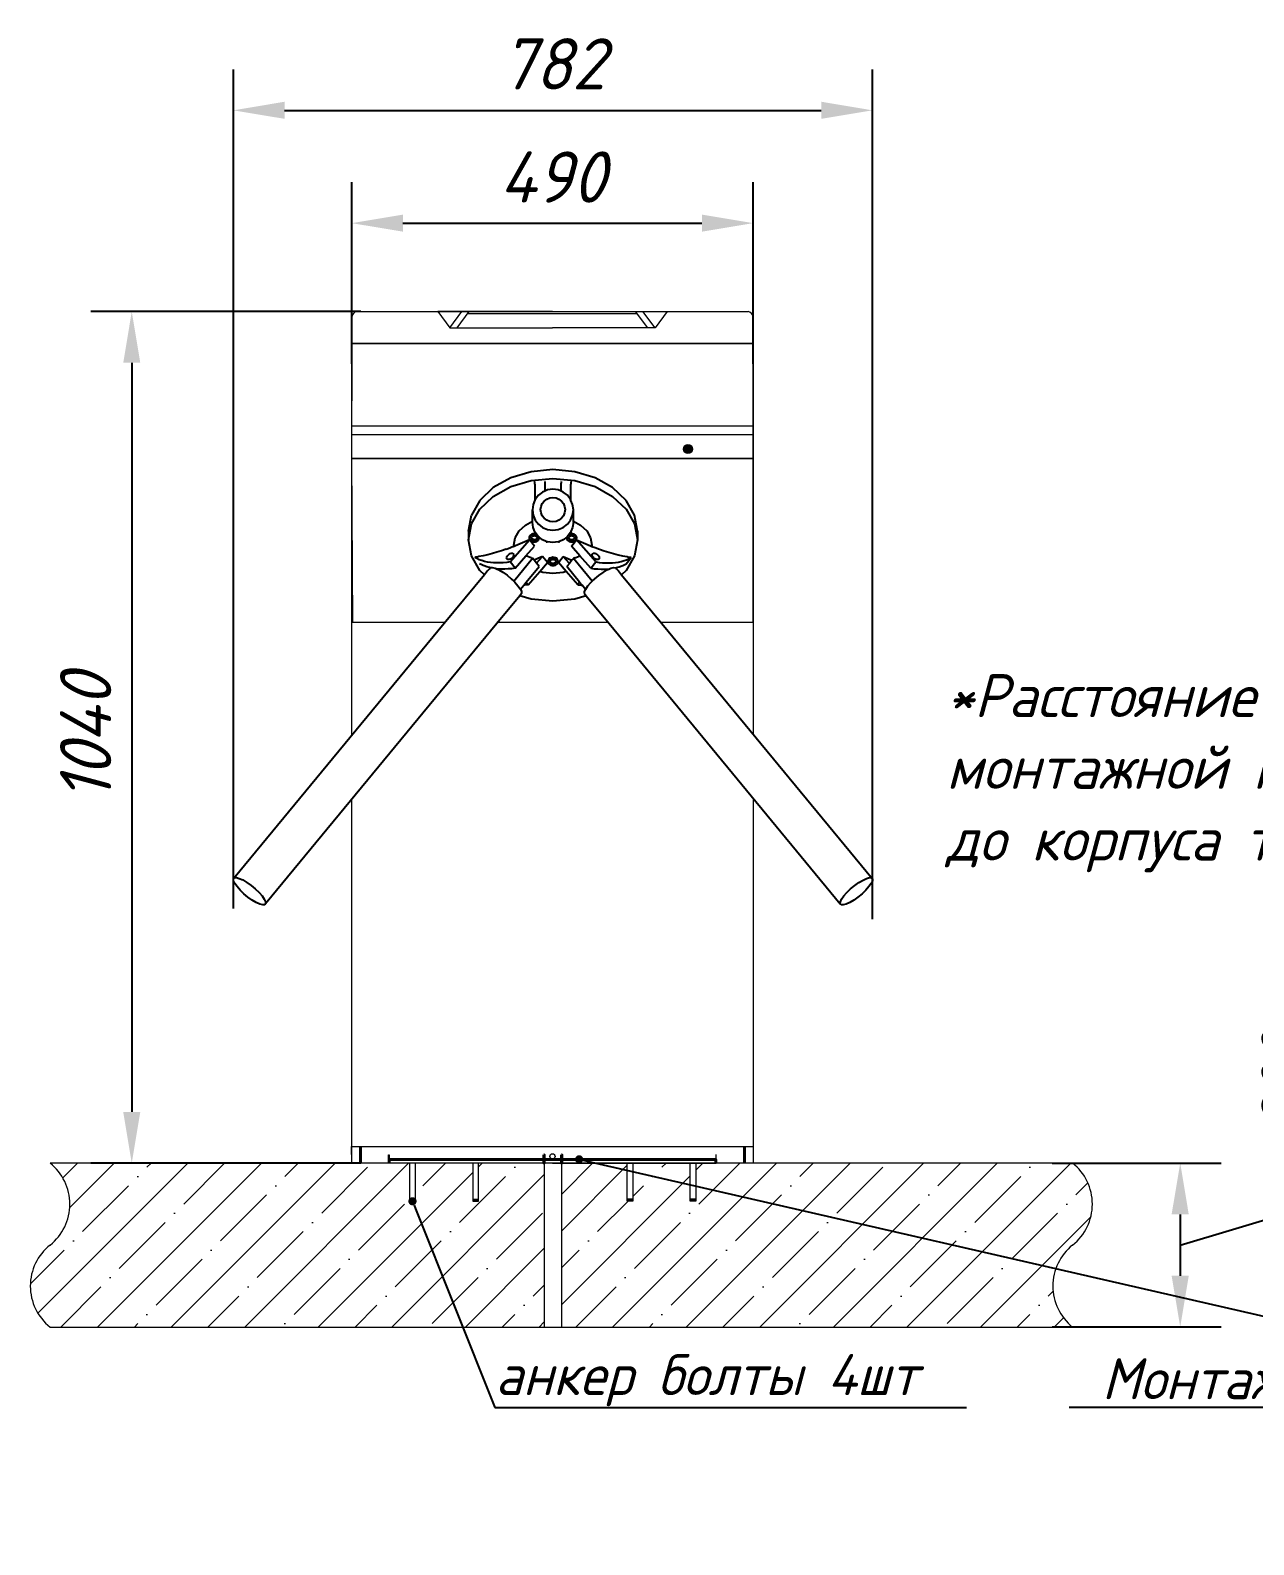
# Model space of a CAD drawing. Header units: millimetres. Extents: x 4247 to 622543, y -201358 to 142419.
# Drawn here: x 293612 to 295105, y -142139 to -140290 of the extents above; entities that cross this region are included whole.
import ezdxf
from ezdxf import colors
from ezdxf.entities.mleader import LeaderData, LeaderLine
from ezdxf.math import Vec2, Vec3

# ---------------------------------------------------------------- set-up
doc = ezdxf.new("R2010")
doc.units = ezdxf.units.MM
doc.layers.get('DEFPOINTS').update_dxf_attribs({"color": 252, "lineweight": 9})
doc.styles.add('GOST-2.304_Type-B_italic', font='GOST_Common Italic.ttf')
doc.styles.add('ICOCPEUR', font='isocpeur.ttf')
doc.dimstyles.new('СПДС', dxfattribs={"dimscale": 100, "dimtxt": 2.5, "dimasz": 2.5, "dimexe": 2, "dimexo": 0.625, "dimgap": 1, "dimtad": 1, "dimdec": 0, "dimrnd": 5, "dimtxsty": 'ICOCPEUR', "dimblk": 'OBLIQUE', "dimcen": 2.5, "dimdle": 2, "dimadec": 0, "dimazin": 2, "dimtfac": 0.75, "dimtdec": 0, "dimtmove": 1, "dimatfit": 3, "dimfxl": 1, "dimtfill": 1, "dimtolj": 1, "dimarcsym": 1})

# ---------------------------------------------------------------- blocks, each defined once
blk = doc.blocks.new('план Новый корпус (не печатать) 2$0$_Dot')
at = {"color": 251, "linetype": 'ByBlock', "lineweight": -2}
blk.add_line((-0.5, 0), (-1, 0), dxfattribs=at)
at = {"color": 251, "linetype": 'ByBlock', "const_width": 0.5}
blk.add_lwpolyline([(-0.25, 0, 1), (0.25, 0, 1)], format="xyb", close=True, dxfattribs=at)
blk = doc.blocks.new('*D529')
at = {"color": 0, "lineweight": -2, "transparency": 16777216}
for p, q in [((294004.3, -140697.5), (294004.3, -140475.8)), ((294494.3, -140697.5), (294494.3, -140475.8)), ((294066.8, -140525.8), (294431.8, -140525.8))]:
    blk.add_line(p, q, dxfattribs=at)
at = {"color": 0, "transparency": 16777216}
for points in [[(294066.8, -140515.4), (294066.8, -140536.2), (294004.3, -140525.8)], [(294431.8, -140515.4), (294431.8, -140536.2), (294494.3, -140525.8)]]:
    blk.add_solid(points, dxfattribs=at)
at = {"layer": 'DEFPOINTS', "color": 0, "transparency": 16777216}
for p in [(294494.3, -140525.8), (294004.3, -140713.1), (294494.3, -140713.1)]:
    blk.add_point(p, dxfattribs=at)
at = {"color": 0, "lineweight": 20, "transparency": 16777216, "insert": (294249.3, -140469.5), "char_height": 62.5, "attachment_point": 5, "style": 'GOST-2.304_Type-B_italic', "bg_fill": 3, "box_fill_scale": 1.1, "bg_fill_color": 256, "bg_fill_true_color": 13158600, "bg_fill_transparency": 0}
blk.add_mtext('\\A1;490', dxfattribs=at)
blk = doc.blocks.new('*D523')
at = {"color": 0, "lineweight": -2, "transparency": 16777216}
for p, q in [((293860, -141362.3), (293860, -140338.1)), ((294639.9, -141375.4), (294639.9, -140338.1)), ((293922.5, -140388.1), (294577.4, -140388.1))]:
    blk.add_line(p, q, dxfattribs=at)
at = {"color": 0, "transparency": 16777216}
for points in [[(293922.5, -140377.6), (293922.5, -140398.5), (293860, -140388.1)], [(294577.4, -140377.6), (294577.4, -140398.5), (294639.9, -140388.1)]]:
    blk.add_solid(points, dxfattribs=at)
at = {"layer": 'DEFPOINTS', "color": 0, "transparency": 16777216}
for p in [(294639.9, -140388.1), (293860, -141378), (294639.9, -141391)]:
    blk.add_point(p, dxfattribs=at)
at = {"color": 0, "lineweight": 20, "transparency": 16777216, "insert": (294250, -140331.4), "char_height": 62.5, "attachment_point": 5, "style": 'GOST-2.304_Type-B_italic', "bg_fill": 3, "box_fill_scale": 1.1, "bg_fill_color": 256, "bg_fill_true_color": 13158600, "bg_fill_transparency": 0}
blk.add_mtext('\\A1;782', dxfattribs=at)
blk = doc.blocks.new('*D530')
at = {"color": 0, "lineweight": -2, "transparency": 16777216}
for p, q in [((294015.3, -140633.8), (293685.9, -140633.8)), ((293735.9, -140696.3), (293735.9, -141610.7)), ((294015.3, -141673.2), (293685.9, -141673.2))]:
    blk.add_line(p, q, dxfattribs=at)
at = {"color": 0, "transparency": 16777216}
for points in [[(293725.5, -140696.3), (293746.3, -140696.3), (293735.9, -140633.8)], [(293725.5, -141610.7), (293746.3, -141610.7), (293735.9, -141673.2)]]:
    blk.add_solid(points, dxfattribs=at)
at = {"layer": 'DEFPOINTS', "color": 0, "transparency": 16777216}
for p in [(294030.9, -140633.8), (293735.9, -141673.2), (294030.9, -141673.2)]:
    blk.add_point(p, dxfattribs=at)
at = {"color": 0, "lineweight": 20, "transparency": 16777216, "insert": (293679.6, -141153.5), "char_height": 62.5, "attachment_point": 5, "rotation": 90, "style": 'GOST-2.304_Type-B_italic', "bg_fill": 3, "box_fill_scale": 1.1, "bg_fill_color": 256, "bg_fill_true_color": 13158600, "bg_fill_transparency": 0}
blk.add_mtext('\\A1;1040', dxfattribs=at)
blk = doc.blocks.new('*D526')
at = {"color": 0, "lineweight": -2, "transparency": 16777216}
for p, q in [((295204.5, -141716.5), (295204.5, -141484.3)), ((294859.3, -141673.2), (295065.5, -141673.2)), ((295015.5, -141773.2), (295204.5, -141716.5)), ((295015.5, -141735.7), (295015.5, -141810.7)), ((294859.3, -141873.2), (295065.5, -141873.2))]:
    blk.add_line(p, q, dxfattribs=at)
at = {"color": 0, "transparency": 16777216}
for points in [[(295005, -141735.7), (295025.9, -141735.7), (295015.5, -141673.2)], [(295005, -141810.7), (295025.9, -141810.7), (295015.5, -141873.2)]]:
    blk.add_solid(points, dxfattribs=at)
at = {"layer": 'DEFPOINTS', "color": 0, "transparency": 16777216}
for p in [(294843.7, -141673.2), (294843.7, -141873.2), (295015.5, -141873.2)]:
    blk.add_point(p, dxfattribs=at)
at = {"color": 0, "lineweight": 20, "transparency": 16777216, "insert": (295145.7, -141600.4), "char_height": 62.5, "attachment_point": 5, "rotation": 90, "style": 'GOST-2.304_Type-B_italic', "bg_fill": 3, "box_fill_scale": 1.1, "bg_fill_color": 256, "bg_fill_true_color": 13158600, "bg_fill_transparency": 0}
blk.add_mtext('\\A1;{\\H1.08333x;≥}200', dxfattribs=at)

msp = doc.modelspace()

# ---------------------------------------------------------------- hatches: boundary and pattern name
at = {"lineweight": 15, "true_color": 0x000000}
h = msp.add_hatch(color=18, dxfattribs=at)
h.dxf.hatch_style = 1
h.paths.add_polyline_path([(294420.211, -140801.588, 1), (294409.279, -140801.588, 1)])
at = {"lineweight": 20}
h = msp.add_hatch(dxfattribs=at)
h.set_pattern_fill('ANSI35', color=8, scale=10)
h.set_pattern_definition([(45, (-131415.86, -396088.97), (-44.901281, 44.901281), []), (45, (-131370.96, -396088.97), (-44.901281, 44.901281), [79.375, -15.875, 0, -15.875])])
h.paths.add_polyline_path([(294239.339, -141673.227), (294158.977, -141673.227), (294158.977, -141719.747), (294151.977, -141719.747), (294151.977, -141717.069), (294151.977, -141673.227), (294082.011, -141673.227), (294082.011, -141719.747), (294075.011, -141719.747), (294075.011, -141717.069), (294075.011, -141673.227), (294004.338, -141673.227), (293636.231, -141673.227, -0.48315795), (293636.231, -141773.227, 0.48315795), (293636.231, -141873.227), (294239.339, -141873.227)])
h.paths.add_polyline_path([(294884.148, -141773.227, 0.48315795), (294884.148, -141673.227), (294424.518, -141673.227), (294424.518, -141719.747), (294417.518, -141719.747), (294417.518, -141673.227), (294347.551, -141673.227), (294347.551, -141719.747), (294340.551, -141719.747), (294340.551, -141673.227), (294260.19, -141673.227), (294260.19, -141873.227), (294884.148, -141873.227, -0.48315795)])
at = {"lineweight": 20, "true_color": 0x000000}
h = msp.add_hatch(color=18, dxfattribs=at)
h.dxf.hatch_style = 1
h.paths.add_polyline_path([(294082.011, -141717.069), (294075.011, -141717.069), (294075.011, -141719.747), (294082.011, -141719.747)])
h = msp.add_hatch(color=18, dxfattribs=at)
h.dxf.hatch_style = 1
h.paths.add_polyline_path([(294158.977, -141717.069), (294151.977, -141717.069), (294151.977, -141719.747), (294158.977, -141719.747)])
h = msp.add_hatch(color=18, dxfattribs=at)
h.dxf.hatch_style = 1
h.paths.add_polyline_path([(294340.551, -141717.069), (294340.551, -141719.747), (294347.551, -141719.747), (294347.551, -141717.069)])
h = msp.add_hatch(color=18, dxfattribs=at)
h.dxf.hatch_style = 1
h.paths.add_polyline_path([(294417.518, -141717.069), (294417.518, -141719.747), (294424.518, -141719.747), (294424.518, -141717.069)])

# ---------------------------------------------------------------- linework, layer by layer
for p, q in [((294198.444, -140836.753), (294177.112, -140848.665)), ((294223.286, -140829.264), (294198.444, -140836.753)), ((294198.444, -140847.383), (294223.286, -140839.894)), ((294249.944, -140826.71), (294223.286, -140829.264)), ((294223.286, -140839.894), (294249.944, -140837.34)), ((294227.944, -140844.538), (294227.944, -140841.284)), ((294239.944, -140841.284), (294239.944, -140843.388)), ((294276.603, -140829.264), (294249.944, -140826.71)), ((294249.944, -140837.34), (294276.603, -140839.894)), ((294259.944, -140841.284), (294259.944, -140843.388)), ((294271.944, -140841.284), (294271.944, -140844.538)), ((294301.444, -140836.753), (294276.603, -140829.264)), ((294276.603, -140839.894), (294301.444, -140847.383)), ((294322.776, -140848.665), (294301.444, -140836.753)), ((294177.112, -140848.665), (294160.744, -140864.19)), ((294160.744, -140874.821), (294177.112, -140859.296)), ((294177.112, -140859.296), (294198.444, -140847.383)), ((294227.944, -140844.538), (294227.944, -140863.75)), ((294232.158, -140857.992), (294228.185, -140863.168)), ((294237.336, -140854.021), (294232.158, -140857.992)), ((294239.944, -140852.941), (294237.336, -140854.021)), ((294239.944, -140843.388), (294239.944, -140852.941)), ((294243.366, -140851.525), (294239.944, -140852.941)), ((294242.379, -140862.604), (294245.976, -140861.115)), ((294249.836, -140850.673), (294243.366, -140851.525)), ((294245.976, -140861.115), (294249.836, -140860.607)), ((294256.307, -140851.525), (294249.836, -140850.673)), ((294249.836, -140860.607), (294253.696, -140861.115)), ((294253.696, -140861.115), (294257.293, -140862.604)), ((294259.944, -140853.031), (294256.307, -140851.525)), ((294259.944, -140853.031), (294259.944, -140843.388)), ((294262.336, -140854.021), (294259.944, -140853.031)), ((294267.514, -140857.992), (294262.336, -140854.021)), ((294271.487, -140863.168), (294267.514, -140857.992)), ((294271.944, -140864.272), (294271.944, -140844.538)), ((294301.444, -140847.383), (294322.776, -140859.296)), ((294339.145, -140864.19), (294322.776, -140848.665)), ((294322.776, -140859.296), (294339.145, -140874.821)), ((294160.744, -140864.19), (294150.454, -140882.269)), ((294150.454, -140892.9), (294160.744, -140874.821)), ((294225.688, -140869.195), (294224.836, -140875.662)), ((294224.836, -140875.662), (294225.688, -140882.13)), ((294224.836, -140889.574), (294224.836, -140875.662)), ((294227.944, -140863.75), (294225.688, -140869.195)), ((294228.185, -140863.168), (294227.944, -140863.75)), ((294234.922, -140875.514), (294235.431, -140871.656)), ((294235.431, -140879.372), (294234.922, -140875.514)), ((294235.431, -140871.656), (294236.92, -140868.06)), ((294236.92, -140882.968), (294235.431, -140879.372)), ((294236.92, -140868.06), (294239.291, -140864.973)), ((294239.291, -140864.973), (294242.379, -140862.604)), ((294257.293, -140862.604), (294260.382, -140864.973)), ((294260.382, -140864.973), (294262.752, -140868.06)), ((294262.752, -140868.06), (294264.242, -140871.656)), ((294264.242, -140879.372), (294262.752, -140882.968)), ((294264.242, -140871.656), (294264.75, -140875.514)), ((294264.75, -140875.514), (294264.242, -140879.372)), ((294271.944, -140864.272), (294271.487, -140863.168)), ((294273.984, -140869.195), (294271.944, -140864.272)), ((294274.836, -140875.662), (294273.984, -140869.195)), ((294273.984, -140882.13), (294274.836, -140875.662)), ((294274.836, -140889.454), (294274.836, -140875.662)), ((294349.435, -140882.269), (294339.145, -140864.19)), ((294339.145, -140874.821), (294349.435, -140892.9)), ((294146.944, -140901.687), (294150.454, -140882.269)), ((294146.944, -140912.301), (294150.454, -140892.9)), ((294208.749, -140901.507), (294216.308, -140894.337)), ((294216.308, -140894.337), (294224.836, -140889.574)), ((294224.836, -140890.792), (294224.836, -140889.574)), ((294225.688, -140897.26), (294224.836, -140890.792)), ((294225.688, -140882.13), (294228.185, -140888.157)), ((294227.944, -140902.705), (294225.688, -140897.26)), ((294228.185, -140888.157), (294232.158, -140893.332)), ((294232.158, -140893.332), (294237.336, -140897.303)), ((294239.291, -140886.055), (294236.92, -140882.968)), ((294237.336, -140897.303), (294243.366, -140899.8)), ((294242.379, -140888.424), (294239.291, -140886.055)), ((294245.976, -140889.913), (294242.379, -140888.424)), ((294249.836, -140890.421), (294245.976, -140889.913)), ((294253.696, -140889.913), (294249.836, -140890.421)), ((294257.293, -140888.424), (294253.696, -140889.913)), ((294256.307, -140899.8), (294262.336, -140897.303)), ((294260.382, -140886.055), (294257.293, -140888.424)), ((294262.752, -140882.968), (294260.382, -140886.055)), ((294262.336, -140897.303), (294267.514, -140893.332)), ((294267.514, -140893.332), (294271.487, -140888.157)), ((294271.487, -140888.157), (294273.984, -140882.13)), ((294273.984, -140897.26), (294271.944, -140902.183)), ((294274.836, -140890.792), (294273.984, -140897.26)), ((294274.836, -140889.454), (294283.58, -140894.337)), ((294274.836, -140890.792), (294274.836, -140889.454)), ((294283.58, -140894.337), (294291.14, -140901.507)), ((294352.944, -140901.687), (294349.435, -140882.269)), ((294349.435, -140892.9), (294352.944, -140912.301)), ((294146.944, -140901.687), (294146.944, -140912.301)), ((294150.454, -140931.702), (294146.944, -140912.301)), ((294197.749, -140939.405), (294221.333, -140912.35)), ((294202.376, -140918.816), (294203.997, -140909.856)), ((294203.997, -140909.856), (294208.749, -140901.507)), ((294215.654, -140914.957), (294209.968, -140917.421)), ((294221.333, -140912.35), (294215.654, -140914.957)), ((294221.297, -140908.084), (294221.092, -140909.214)), ((294221.092, -140909.214), (294221.092, -140910.586)), ((294221.297, -140909.456), (294221.092, -140910.586)), ((294221.092, -140910.586), (294221.297, -140911.716)), ((294221.896, -140907.031), (294221.297, -140908.084)), ((294221.896, -140908.402), (294221.297, -140909.456)), ((294221.297, -140911.716), (294221.896, -140912.769)), ((294227.333, -140919.913), (294221.333, -140912.35)), ((294222.85, -140906.126), (294221.896, -140907.031)), ((294222.85, -140907.498), (294221.896, -140908.402)), ((294221.896, -140912.769), (294222.85, -140913.673)), ((294224.092, -140905.432), (294222.85, -140906.126)), ((294224.092, -140906.804), (294222.85, -140907.498)), ((294222.85, -140913.673), (294224.092, -140914.367)), ((294223.245, -140909.964), (294223.109, -140910.586)), ((294223.109, -140910.586), (294223.245, -140911.336)), ((294223.245, -140909.836), (294223.233, -140909.9)), ((294223.233, -140909.9), (294223.245, -140909.964)), ((294223.643, -140909.136), (294223.245, -140909.836)), ((294223.245, -140909.964), (294223.643, -140910.663)), ((294223.245, -140911.336), (294223.643, -140912.035)), ((294224.276, -140908.536), (294223.643, -140909.136)), ((294223.643, -140910.663), (294224.276, -140911.264)), ((294223.643, -140912.035), (294224.276, -140912.635)), ((294225.539, -140904.996), (294224.092, -140905.432)), ((294225.539, -140906.368), (294224.092, -140906.804)), ((294224.092, -140914.367), (294225.539, -140914.804)), ((294225.101, -140908.076), (294224.276, -140908.536)), ((294224.276, -140911.264), (294225.101, -140911.724)), ((294224.276, -140912.635), (294225.101, -140913.096)), ((294226.061, -140907.786), (294225.101, -140908.076)), ((294226.061, -140912.014), (294225.101, -140911.724)), ((294226.061, -140913.385), (294225.101, -140913.096)), ((294227.092, -140904.847), (294225.539, -140904.996)), ((294227.092, -140906.219), (294225.539, -140906.368)), ((294225.539, -140914.804), (294227.092, -140914.952)), ((294227.092, -140907.687), (294226.061, -140907.786)), ((294226.061, -140912.014), (294227.092, -140912.113)), ((294226.061, -140913.385), (294227.092, -140913.484)), ((294228.645, -140904.996), (294227.092, -140904.847)), ((294228.645, -140906.368), (294227.092, -140906.219)), ((294228.123, -140907.786), (294227.092, -140907.687)), ((294227.092, -140912.113), (294228.123, -140912.014)), ((294227.092, -140913.484), (294228.123, -140913.385)), ((294227.092, -140914.952), (294228.645, -140914.804)), ((294227.944, -140902.705), (294227.944, -140904.016)), ((294228.185, -140903.287), (294227.944, -140902.705)), ((294228.746, -140904.016), (294227.944, -140904.016)), ((294229.084, -140908.076), (294228.123, -140907.786)), ((294228.123, -140912.014), (294229.084, -140911.724)), ((294228.123, -140913.385), (294229.084, -140913.096)), ((294228.746, -140904.016), (294228.185, -140903.287)), ((294229.755, -140905.331), (294228.645, -140904.996)), ((294230.092, -140906.804), (294228.645, -140906.368)), ((294228.645, -140914.804), (294230.092, -140914.367)), ((294229.755, -140905.331), (294228.746, -140904.016)), ((294229.908, -140908.536), (294229.084, -140908.076)), ((294229.084, -140911.724), (294229.908, -140911.264)), ((294229.084, -140913.096), (294229.908, -140912.635)), ((294231.642, -140907.79), (294229.755, -140905.331)), ((294230.541, -140909.136), (294229.908, -140908.536)), ((294229.908, -140911.264), (294230.541, -140910.663)), ((294229.908, -140912.635), (294230.541, -140912.035)), ((294231.335, -140907.498), (294230.092, -140906.804)), ((294230.092, -140914.367), (294231.335, -140913.673)), ((294230.939, -140909.836), (294230.541, -140909.136)), ((294230.541, -140910.663), (294230.939, -140909.964)), ((294230.541, -140912.035), (294230.939, -140911.336)), ((294230.951, -140909.9), (294230.939, -140909.836)), ((294230.939, -140909.964), (294230.951, -140909.9)), ((294231.075, -140910.586), (294230.939, -140909.964)), ((294230.939, -140911.336), (294231.075, -140910.586)), ((294231.642, -140907.79), (294231.335, -140907.498)), ((294231.335, -140913.673), (294232.288, -140912.769)), ((294232.158, -140908.462), (294231.642, -140907.79)), ((294232.449, -140908.685), (294232.158, -140908.462)), ((294232.288, -140912.769), (294232.888, -140911.716)), ((294232.888, -140909.456), (294232.449, -140908.685)), ((294233.085, -140909.172), (294232.449, -140908.685)), ((294233.092, -140910.586), (294232.888, -140909.456)), ((294232.888, -140911.716), (294233.092, -140910.586)), ((294233.092, -140909.214), (294233.085, -140909.172)), ((294233.092, -140909.214), (294233.092, -140910.586)), ((294237.336, -140912.433), (294233.092, -140909.214)), ((294241.836, -140914.296), (294237.336, -140912.433)), ((294241.836, -140914.296), (294241.836, -140914.734)), ((294242.892, -140914.734), (294241.836, -140914.296)), ((294241.836, -140914.734), (294242.892, -140914.734)), ((294243.366, -140914.93), (294242.892, -140914.734)), ((294243.366, -140899.8), (294249.836, -140900.651)), ((294249.836, -140915.781), (294243.366, -140914.93)), ((294249.836, -140900.651), (294256.307, -140899.8)), ((294256.307, -140914.93), (294249.836, -140915.781)), ((294256.78, -140914.734), (294256.307, -140914.93)), ((294257.836, -140914.296), (294256.78, -140914.734)), ((294256.78, -140914.734), (294257.836, -140914.734)), ((294262.336, -140912.433), (294257.836, -140914.296)), ((294257.836, -140914.296), (294257.836, -140914.734)), ((294266.839, -140908.98), (294262.336, -140912.433)), ((294266.839, -140908.98), (294266.796, -140909.214)), ((294266.796, -140909.214), (294266.796, -140910.586)), ((294267.001, -140909.456), (294266.796, -140910.586)), ((294266.796, -140910.586), (294267.001, -140911.716)), ((294267.514, -140908.462), (294266.839, -140908.98)), ((294267.6, -140908.402), (294267.001, -140909.456)), ((294267.001, -140911.716), (294267.6, -140912.769)), ((294267.6, -140908.402), (294267.514, -140908.462)), ((294269.852, -140905.416), (294267.6, -140908.402)), ((294268.554, -140907.498), (294267.6, -140908.402)), ((294267.6, -140912.769), (294268.554, -140913.673)), ((294269.796, -140906.804), (294268.554, -140907.498)), ((294268.554, -140913.673), (294269.796, -140914.367)), ((294268.949, -140909.964), (294268.814, -140910.586)), ((294268.814, -140910.586), (294268.949, -140911.336)), ((294268.949, -140909.836), (294268.938, -140909.9)), ((294268.938, -140909.9), (294268.949, -140909.964)), ((294269.347, -140909.136), (294268.949, -140909.836)), ((294268.949, -140909.964), (294269.347, -140910.663)), ((294268.949, -140911.336), (294269.347, -140912.035)), ((294269.98, -140908.536), (294269.347, -140909.136)), ((294269.347, -140910.663), (294269.98, -140911.264)), ((294269.347, -140912.035), (294269.98, -140912.635)), ((294271.243, -140906.368), (294269.796, -140906.804)), ((294269.796, -140914.367), (294271.243, -140914.804)), ((294270.927, -140904.016), (294269.852, -140905.416)), ((294271.243, -140904.996), (294269.852, -140905.416)), ((294270.805, -140908.076), (294269.98, -140908.536)), ((294269.98, -140911.264), (294270.805, -140911.724)), ((294269.98, -140912.635), (294270.805, -140913.096)), ((294271.766, -140907.786), (294270.805, -140908.076)), ((294270.805, -140911.724), (294271.766, -140912.014)), ((294270.805, -140913.096), (294271.766, -140913.385)), ((294271.487, -140903.287), (294270.927, -140904.016)), ((294271.944, -140904.016), (294270.927, -140904.016)), ((294272.796, -140904.847), (294271.243, -140904.996)), ((294272.796, -140906.219), (294271.243, -140906.368)), ((294271.243, -140914.804), (294272.796, -140914.952)), ((294271.944, -140902.183), (294271.487, -140903.287)), ((294272.796, -140907.687), (294271.766, -140907.786)), ((294271.766, -140912.014), (294272.796, -140912.113)), ((294271.766, -140913.385), (294272.796, -140913.484)), ((294271.944, -140902.183), (294271.944, -140904.016)), ((294272.555, -140919.913), (294278.555, -140912.35)), ((294274.349, -140904.996), (294272.796, -140904.847)), ((294274.349, -140906.368), (294272.796, -140906.219)), ((294273.827, -140907.786), (294272.796, -140907.687)), ((294272.796, -140912.113), (294273.827, -140912.014)), ((294272.796, -140913.484), (294273.827, -140913.385)), ((294272.796, -140914.952), (294274.349, -140914.804)), ((294274.788, -140908.076), (294273.827, -140907.786)), ((294273.827, -140912.014), (294274.788, -140911.724)), ((294273.827, -140913.385), (294274.788, -140913.096)), ((294275.796, -140905.432), (294274.349, -140904.996)), ((294275.796, -140906.804), (294274.349, -140906.368)), ((294274.349, -140914.804), (294275.796, -140914.367)), ((294275.613, -140908.536), (294274.788, -140908.076)), ((294274.788, -140911.724), (294275.613, -140911.264)), ((294274.788, -140913.096), (294275.613, -140912.635)), ((294276.246, -140909.136), (294275.613, -140908.536)), ((294275.613, -140911.264), (294276.246, -140910.663)), ((294275.613, -140912.635), (294276.246, -140912.035)), ((294277.039, -140906.126), (294275.796, -140905.432)), ((294277.039, -140907.498), (294275.796, -140906.804)), ((294275.796, -140914.367), (294277.039, -140913.673)), ((294276.643, -140909.836), (294276.246, -140909.136)), ((294276.246, -140910.663), (294276.643, -140909.964)), ((294276.246, -140912.035), (294276.643, -140911.336)), ((294276.655, -140909.9), (294276.643, -140909.836)), ((294276.643, -140909.964), (294276.655, -140909.9)), ((294276.779, -140910.586), (294276.643, -140909.964)), ((294276.643, -140911.336), (294276.779, -140910.586)), ((294277.993, -140907.031), (294277.039, -140906.126)), ((294277.993, -140908.402), (294277.039, -140907.498)), ((294277.039, -140913.673), (294277.993, -140912.769)), ((294278.592, -140908.084), (294277.993, -140907.031)), ((294278.592, -140909.456), (294277.993, -140908.402)), ((294277.993, -140912.769), (294278.592, -140911.716)), ((294278.555, -140912.35), (294284.235, -140914.958)), ((294302.14, -140939.405), (294278.555, -140912.35)), ((294278.796, -140909.214), (294278.592, -140908.084)), ((294278.796, -140910.586), (294278.592, -140909.456)), ((294278.592, -140911.716), (294278.796, -140910.586)), ((294278.796, -140909.214), (294278.796, -140910.586)), ((294284.235, -140914.958), (294289.92, -140917.424)), ((294291.14, -140901.507), (294295.892, -140909.856)), ((294295.892, -140909.856), (294297.513, -140918.816)), ((294352.944, -140912.301), (294349.435, -140931.702)), ((294352.944, -140901.687), (294352.944, -140912.301)), ((294160.744, -140949.781), (294150.454, -140931.702)), ((294154.436, -140933.943), (294155.449, -140933.518)), ((294156.959, -140935.268), (294154.436, -140933.943)), ((294158.679, -140932.966), (294155.449, -140933.518)), ((294160.007, -140936.601), (294156.959, -140935.268)), ((294159.498, -140932.826), (294158.679, -140932.966)), ((294164.973, -140931.739), (294159.498, -140932.826)), ((294170.496, -140930.492), (294164.973, -140931.739)), ((294176.059, -140929.086), (294170.496, -140930.492)), ((294181.657, -140927.524), (294176.059, -140929.086)), ((294187.284, -140925.806), (294181.657, -140927.524)), ((294192.935, -140923.935), (294187.284, -140925.806)), ((294192.935, -140923.935), (294198.603, -140921.912)), ((294193.419, -140934.366), (294193.566, -140933.417)), ((294193.566, -140935.192), (294193.419, -140934.366)), ((294193.566, -140933.417), (294193.999, -140932.408)), ((294193.999, -140935.837), (294193.566, -140935.192)), ((294193.999, -140932.408), (294194.687, -140931.409)), ((294194.687, -140931.409), (294195.584, -140930.487)), ((294195.584, -140930.487), (294196.628, -140929.706)), ((294196.628, -140929.706), (294197.749, -140929.118)), ((294197.749, -140929.118), (294198.869, -140928.764)), ((294198.869, -140935.388), (294197.749, -140935.976)), ((294202.655, -140920.363), (294198.603, -140921.912)), ((294198.869, -140928.764), (294199.914, -140928.668)), ((294199.914, -140934.607), (294198.869, -140935.388)), ((294199.914, -140928.668), (294200.811, -140928.836)), ((294200.811, -140933.685), (294199.914, -140934.607)), ((294200.811, -140928.836), (294201.499, -140929.257)), ((294201.499, -140932.686), (294200.811, -140933.685)), ((294201.499, -140929.257), (294201.931, -140929.902)), ((294201.931, -140931.677), (294201.499, -140932.686)), ((294201.931, -140929.902), (294202.079, -140930.728)), ((294202.079, -140930.728), (294201.931, -140931.677)), ((294202.069, -140962.795), (294225.068, -140934.917)), ((294202.655, -140920.363), (294202.376, -140918.816)), ((294204.283, -140919.74), (294202.655, -140920.363)), ((294203.749, -140946.968), (294216.993, -140931.775)), ((294209.968, -140917.421), (294204.283, -140919.74)), ((294216.993, -140931.775), (294227.333, -140919.913)), ((294217.981, -140932.22), (294216.993, -140931.775)), ((294221.94, -140933.788), (294217.981, -140932.22)), ((294223.231, -140934.234), (294221.94, -140933.788)), ((294223.231, -140934.234), (294225.068, -140934.917)), ((294226.876, -140937.196), (294225.068, -140934.917)), ((294231.654, -140935.125), (294226.876, -140937.196)), ((294229.916, -140941.027), (294237.341, -140932.529)), ((294237.341, -140932.529), (294231.654, -140935.125)), ((294243.333, -140940.082), (294237.341, -140932.529)), ((294245.702, -140934.932), (294244.748, -140935.837)), ((294246.944, -140934.238), (294245.702, -140934.932)), ((294246.944, -140935.61), (294245.702, -140936.304)), ((294246.944, -140934.238), (294248.391, -140933.802)), ((294248.391, -140935.174), (294246.944, -140935.61)), ((294249.944, -140933.653), (294248.391, -140933.802)), ((294249.944, -140935.025), (294248.391, -140935.174)), ((294251.497, -140933.802), (294249.944, -140933.653)), ((294251.497, -140935.174), (294249.944, -140935.025)), ((294252.944, -140934.238), (294251.497, -140933.802)), ((294252.944, -140935.61), (294251.497, -140935.174)), ((294254.187, -140934.932), (294252.944, -140934.238)), ((294254.187, -140936.304), (294252.944, -140935.61)), ((294255.14, -140935.837), (294254.187, -140934.932)), ((294256.555, -140940.082), (294262.555, -140932.519)), ((294270.016, -140941.077), (294262.555, -140932.519)), ((294262.555, -140932.519), (294268.235, -140935.127)), ((294268.235, -140935.127), (294273.072, -140937.225)), ((294282.952, -140931.84), (294272.555, -140919.913)), ((294274.837, -140935), (294273.072, -140937.225)), ((294276.674, -140934.317), (294274.837, -140935)), ((294297.837, -140962.878), (294274.837, -140935)), ((294276.674, -140934.317), (294277.965, -140933.872)), ((294277.965, -140933.872), (294281.925, -140932.303)), ((294281.925, -140932.303), (294282.952, -140931.84)), ((294296.14, -140946.968), (294282.952, -140931.84)), ((294289.92, -140917.424), (294295.606, -140919.745)), ((294295.606, -140919.745), (294297.232, -140920.367)), ((294297.513, -140918.816), (294297.232, -140920.367)), ((294297.232, -140920.367), (294301.286, -140921.918)), ((294297.81, -140930.728), (294297.957, -140929.902)), ((294297.957, -140931.677), (294297.81, -140930.728)), ((294297.957, -140929.902), (294298.39, -140929.257)), ((294298.39, -140932.686), (294297.957, -140931.677)), ((294298.39, -140929.257), (294299.078, -140928.836)), ((294299.078, -140933.685), (294298.39, -140932.686)), ((294299.078, -140928.836), (294299.975, -140928.668)), ((294299.975, -140934.607), (294299.078, -140933.685)), ((294299.975, -140928.668), (294301.019, -140928.764)), ((294301.019, -140935.388), (294299.975, -140934.607)), ((294301.019, -140928.764), (294302.14, -140929.118)), ((294302.14, -140935.976), (294301.019, -140935.388)), ((294301.286, -140921.918), (294306.955, -140923.941)), ((294302.14, -140929.118), (294303.261, -140929.706)), ((294303.261, -140929.706), (294304.305, -140930.487)), ((294304.305, -140930.487), (294305.202, -140931.409)), ((294305.202, -140931.409), (294305.89, -140932.408)), ((294305.89, -140932.408), (294306.322, -140933.417)), ((294306.322, -140935.192), (294305.89, -140935.837)), ((294306.322, -140933.417), (294306.47, -140934.366)), ((294306.47, -140934.366), (294306.322, -140935.192)), ((294306.955, -140923.941), (294312.605, -140925.813)), ((294312.605, -140925.813), (294318.233, -140927.53)), ((294318.233, -140927.53), (294323.831, -140929.092)), ((294323.831, -140929.092), (294329.394, -140930.497)), ((294329.394, -140930.497), (294334.916, -140931.742)), ((294334.916, -140931.742), (294340.392, -140932.828)), ((294349.435, -140931.702), (294339.145, -140949.781)), ((294339.452, -140941.507), (294345.452, -140933.943)), ((294339.881, -140936.601), (294342.93, -140935.268)), ((294340.392, -140932.828), (294341.209, -140932.968)), ((294341.209, -140932.968), (294344.441, -140933.519)), ((294342.93, -140935.268), (294345.452, -140933.943)), ((294344.441, -140933.519), (294345.452, -140933.943)), ((294163.212, -140937.748), (294160.007, -140936.601)), ((294162.959, -140942.832), (294160.436, -140941.507)), ((294166.228, -140954.983), (294160.744, -140949.781)), ((294164.736, -140943.609), (294162.959, -140942.832)), ((294166.566, -140938.706), (294163.212, -140937.748)), ((294166.007, -140944.164), (294164.736, -140943.609)), ((294169.212, -140945.311), (294166.007, -140944.164)), ((294170.065, -140950.332), (294166.228, -140954.983)), ((294170.061, -140939.473), (294166.566, -140938.706)), ((294172.566, -140946.269), (294169.212, -140945.311)), ((294173.689, -140940.048), (294170.061, -140939.473)), ((294172.31, -140947.611), (294170.065, -140950.332)), ((294172.31, -140947.611), (294173.354, -140946.442)), ((294173.354, -140946.442), (294172.566, -140946.269)), ((294173.354, -140946.442), (294173.494, -140946.286)), ((294173.494, -140946.286), (294175.937, -140946.084)), ((294177.441, -140940.429), (294173.689, -140940.048)), ((294175.937, -140946.084), (294179.474, -140947.02)), ((294181.309, -140940.614), (294177.441, -140940.429)), ((294179.474, -140947.02), (294181.07, -140947.751)), ((294183.441, -140947.992), (294181.07, -140947.751)), ((294181.07, -140947.751), (294183.862, -140949.03)), ((294185.283, -140940.604), (294181.309, -140940.614)), ((294187.309, -140948.177), (294183.441, -140947.992)), ((294183.862, -140949.03), (294188.803, -140951.977)), ((294189.354, -140940.399), (294185.283, -140940.604)), ((294191.283, -140948.168), (294187.309, -140948.177)), ((294188.803, -140951.977), (294193.96, -140955.659)), ((294193.513, -140939.999), (294189.354, -140940.399)), ((294195.354, -140947.962), (294191.283, -140948.168)), ((294197.749, -140939.405), (294193.513, -140939.999)), ((294194.687, -140936.258), (294193.999, -140935.837)), ((294195.584, -140936.426), (294194.687, -140936.258)), ((294199.513, -140947.562), (294195.354, -140947.962)), ((294196.628, -140936.33), (294195.584, -140936.426)), ((294197.749, -140935.976), (294196.628, -140936.33)), ((294203.749, -140946.968), (294197.749, -140939.405)), ((294203.749, -140946.968), (294199.513, -140947.562)), ((294217.326, -140964.083), (294233.068, -140945.001)), ((294219.749, -140967.137), (294233.743, -140951.083)), ((294229.916, -140941.027), (294226.876, -140937.196)), ((294233.068, -140945.001), (294229.916, -140941.027)), ((294233.743, -140951.083), (294243.333, -140940.082)), ((294237.633, -140952.256), (294233.743, -140951.083)), ((294249.944, -140953.435), (294237.633, -140952.256)), ((294244.149, -140936.89), (294243.944, -140938.02)), ((294243.944, -140938.02), (294243.944, -140939.392)), ((294243.944, -140939.392), (294244.149, -140938.262)), ((294243.944, -140939.392), (294244.149, -140940.522)), ((294244.748, -140935.837), (294244.149, -140936.89)), ((294244.748, -140937.208), (294244.149, -140938.262)), ((294244.149, -140940.522), (294244.748, -140941.575)), ((294245.702, -140936.304), (294244.748, -140937.208)), ((294244.748, -140941.575), (294245.702, -140942.479)), ((294245.702, -140942.479), (294246.944, -140943.173)), ((294246.029, -140939.017), (294245.962, -140939.392)), ((294245.962, -140939.392), (294246.097, -140940.142)), ((294246.097, -140938.77), (294246.029, -140939.017)), ((294246.097, -140938.642), (294246.086, -140938.706)), ((294246.086, -140938.706), (294246.097, -140938.77)), ((294246.495, -140937.942), (294246.097, -140938.642)), ((294246.097, -140938.77), (294246.495, -140939.469)), ((294246.097, -140940.142), (294246.495, -140940.841)), ((294247.128, -140937.342), (294246.495, -140937.942)), ((294246.495, -140939.469), (294247.128, -140940.07)), ((294246.495, -140940.841), (294247.128, -140941.441)), ((294246.944, -140943.173), (294248.391, -140943.61)), ((294247.953, -140936.882), (294247.128, -140937.342)), ((294247.128, -140940.07), (294247.953, -140940.53)), ((294247.128, -140941.441), (294247.953, -140941.902)), ((294248.913, -140936.592), (294247.953, -140936.882)), ((294247.953, -140940.53), (294248.913, -140940.82)), ((294247.953, -140941.902), (294248.913, -140942.191)), ((294248.391, -140943.61), (294249.944, -140943.758)), ((294249.944, -140936.493), (294248.913, -140936.592)), ((294248.913, -140940.82), (294249.944, -140940.919)), ((294248.913, -140942.191), (294249.944, -140942.29)), ((294250.975, -140936.592), (294249.944, -140936.493)), ((294249.944, -140940.919), (294250.975, -140940.82)), ((294249.944, -140942.29), (294250.975, -140942.191)), ((294249.944, -140943.758), (294251.497, -140943.61)), ((294262.256, -140952.256), (294249.944, -140953.435)), ((294251.936, -140936.882), (294250.975, -140936.592)), ((294250.975, -140940.82), (294251.936, -140940.53)), ((294250.975, -140942.191), (294251.936, -140941.902)), ((294251.497, -140943.61), (294252.944, -140943.173)), ((294252.76, -140937.342), (294251.936, -140936.882)), ((294251.936, -140940.53), (294252.76, -140940.07)), ((294251.936, -140941.902), (294252.76, -140941.441)), ((294253.393, -140937.942), (294252.76, -140937.342)), ((294252.76, -140940.07), (294253.393, -140939.469)), ((294252.76, -140941.441), (294253.393, -140940.841)), ((294252.944, -140943.173), (294254.187, -140942.479)), ((294253.791, -140938.642), (294253.393, -140937.942)), ((294253.393, -140939.469), (294253.791, -140938.77)), ((294253.393, -140940.841), (294253.791, -140940.142)), ((294253.803, -140938.706), (294253.791, -140938.642)), ((294253.791, -140938.77), (294253.803, -140938.706)), ((294253.859, -140939.017), (294253.791, -140938.77)), ((294253.791, -140940.142), (294253.927, -140939.392)), ((294253.927, -140939.392), (294253.859, -140939.017)), ((294255.14, -140937.208), (294254.187, -140936.304)), ((294254.187, -140942.479), (294255.14, -140941.575)), ((294255.74, -140936.89), (294255.14, -140935.837)), ((294255.74, -140938.262), (294255.14, -140937.208)), ((294255.14, -140941.575), (294255.74, -140940.522)), ((294255.944, -140938.02), (294255.74, -140936.89)), ((294255.74, -140938.262), (294255.944, -140939.392)), ((294255.74, -140940.522), (294255.944, -140939.392)), ((294255.944, -140938.02), (294255.944, -140939.392)), ((294266.145, -140951.083), (294256.555, -140940.082)), ((294266.145, -140951.083), (294262.256, -140952.256)), ((294280.14, -140967.137), (294266.145, -140951.083)), ((294270.016, -140941.077), (294266.837, -140945.084)), ((294282.537, -140964.115), (294266.837, -140945.084)), ((294273.072, -140937.225), (294270.016, -140941.077)), ((294296.14, -140946.968), (294302.14, -140939.405)), ((294296.14, -140946.968), (294300.376, -140947.562)), ((294300.376, -140947.562), (294304.534, -140947.962)), ((294303.261, -140936.33), (294302.14, -140935.976)), ((294302.14, -140939.405), (294306.376, -140939.999)), ((294304.305, -140936.426), (294303.261, -140936.33)), ((294305.202, -140936.258), (294304.305, -140936.426)), ((294304.534, -140947.962), (294308.605, -140948.168)), ((294305.89, -140935.837), (294305.202, -140936.258)), ((294305.945, -140955.743), (294311.102, -140952.06)), ((294306.376, -140939.999), (294310.534, -140940.399)), ((294308.605, -140948.168), (294312.579, -140948.177)), ((294310.534, -140940.399), (294314.605, -140940.604)), ((294311.102, -140952.06), (294316.043, -140949.113)), ((294312.579, -140948.177), (294316.447, -140947.992)), ((294314.605, -140940.604), (294318.579, -140940.614)), ((294316.043, -140949.113), (294319.073, -140947.725)), ((294316.447, -140947.992), (294319.073, -140947.725)), ((294318.579, -140940.614), (294322.447, -140940.429)), ((294319.073, -140947.725), (294320.432, -140947.103)), ((294320.432, -140947.103), (294323.968, -140946.167)), ((294322.447, -140940.429), (294326.199, -140940.048)), ((294323.968, -140946.167), (294326.411, -140946.369)), ((294326.199, -140940.048), (294329.827, -140939.473)), ((294326.411, -140946.369), (294326.487, -140946.453)), ((294326.487, -140946.453), (294327.322, -140946.269)), ((294326.487, -140946.453), (294327.596, -140947.694)), ((294327.322, -140946.269), (294330.676, -140945.311)), ((294327.596, -140947.694), (294329.795, -140950.36)), ((294329.795, -140950.36), (294333.632, -140955.01)), ((294329.827, -140939.473), (294333.322, -140938.706)), ((294330.676, -140945.311), (294333.881, -140944.164)), ((294333.322, -140938.706), (294336.676, -140937.748)), ((294339.145, -140949.781), (294333.632, -140955.01)), ((294333.881, -140944.164), (294335.152, -140943.609)), ((294335.152, -140943.609), (294336.93, -140942.832)), ((294336.676, -140937.748), (294339.881, -140936.601)), ((294336.93, -140942.832), (294339.452, -140941.507)), ((294166.228, -140954.983), (294117.111, -141014.517)), ((294193.96, -140955.659), (294198.982, -140959.827)), ((294198.982, -140959.827), (294202.069, -140962.795)), ((294202.069, -140962.795), (294203.526, -140964.196)), ((294203.526, -140964.196), (294207.283, -140968.468)), ((294207.283, -140968.468), (294209.997, -140972.352)), ((294209.997, -140972.352), (294210.178, -140972.747)), ((294210.178, -140972.747), (294214.213, -140967.856)), ((294210.178, -140972.747), (294211.482, -140975.584)), ((294214.213, -140967.856), (294217.326, -140964.083)), ((294215.513, -140967.731), (294214.213, -140967.856)), ((294219.749, -140967.137), (294215.513, -140967.731)), ((294217.326, -140964.083), (294219.749, -140967.137)), ((294282.537, -140964.115), (294280.14, -140967.137)), ((294280.14, -140967.137), (294284.376, -140967.731)), ((294285.619, -140967.851), (294282.537, -140964.115)), ((294284.376, -140967.731), (294285.619, -140967.851)), ((294289.727, -140972.83), (294285.619, -140967.851)), ((294289.727, -140972.83), (294289.909, -140972.435)), ((294289.909, -140972.435), (294292.622, -140968.551)), ((294292.622, -140968.551), (294296.379, -140964.279)), ((294296.379, -140964.279), (294297.837, -140962.878)), ((294297.837, -140962.878), (294300.923, -140959.91)), ((294300.923, -140959.91), (294305.945, -140955.743)), ((294333.632, -140955.01), (294382.726, -141014.517)), ((294209.489, -140980.548), (294181.464, -141014.517)), ((294211.638, -140977.943), (294209.489, -140980.548)), ((294223.286, -140984.707), (294209.489, -140980.548)), ((294211.482, -140975.584), (294211.489, -140975.689)), ((294211.489, -140975.689), (294211.638, -140977.943)), ((294249.944, -140987.261), (294223.286, -140984.707)), ((294276.603, -140984.707), (294249.944, -140987.261)), ((294290.358, -140980.56), (294276.603, -140984.707)), ((294288.267, -140978.026), (294288.422, -140975.682)), ((294288.267, -140978.026), (294290.358, -140980.56)), ((294288.422, -140975.682), (294289.727, -140972.83)), ((294290.358, -140980.56), (294318.373, -141014.517)), ((294117.111, -141014.517), (293860, -141326.16)), ((294181.464, -141014.517), (293899.328, -141356.492)), ((294318.373, -141014.517), (294600.577, -141356.575)), ((294382.726, -141014.517), (294639.906, -141326.243)), ((293860, -141326.16), (293861.184, -141324.835)), ((293860.156, -141328.519), (293860, -141326.16)), ((293861.641, -141331.751), (293860.156, -141328.519)), ((293861.184, -141324.835), (293863.627, -141324.633)), ((293864.355, -141335.635), (293861.641, -141331.751)), ((293863.627, -141324.633), (293867.164, -141325.569)), ((293868.111, -141339.907), (293864.355, -141335.635)), ((293867.164, -141325.569), (293871.552, -141327.579)), ((293872.656, -141344.276), (293868.111, -141339.907)), ((293871.552, -141327.579), (293876.493, -141330.526)), ((293876.493, -141330.526), (293881.65, -141334.209)), ((293881.65, -141334.209), (293886.672, -141338.376)), ((293886.672, -141338.376), (293891.216, -141342.745)), ((294608.689, -141342.828), (294613.233, -141338.459)), ((294613.233, -141338.459), (294618.255, -141334.292)), ((294618.255, -141334.292), (294623.412, -141330.609)), ((294623.412, -141330.609), (294628.353, -141327.662)), ((294631.794, -141339.99), (294627.25, -141344.359)), ((294628.353, -141327.662), (294632.741, -141325.653)), ((294635.551, -141335.718), (294631.794, -141339.99)), ((294632.741, -141325.653), (294636.278, -141324.716)), ((294638.264, -141331.834), (294635.551, -141335.718)), ((294636.278, -141324.716), (294638.721, -141324.918)), ((294639.75, -141328.602), (294638.264, -141331.834)), ((294638.721, -141324.918), (294639.906, -141326.243)), ((294639.906, -141326.243), (294639.75, -141328.602)), ((293877.677, -141348.444), (293872.656, -141344.276)), ((293882.835, -141352.126), (293877.677, -141348.444)), ((293887.776, -141355.073), (293882.835, -141352.126)), ((293892.164, -141357.083), (293887.776, -141355.073)), ((293891.216, -141342.745), (293894.973, -141347.017)), ((293895.7, -141358.019), (293892.164, -141357.083)), ((293894.973, -141347.017), (293897.687, -141350.901)), ((293898.144, -141357.817), (293895.7, -141358.019)), ((293897.687, -141350.901), (293899.172, -141354.133)), ((293899.328, -141356.492), (293898.144, -141357.817)), ((293899.172, -141354.133), (293899.328, -141356.492)), ((294600.577, -141356.575), (294600.733, -141354.216)), ((294601.761, -141357.901), (294600.577, -141356.575)), ((294600.733, -141354.216), (294602.219, -141350.984)), ((294604.205, -141358.102), (294601.761, -141357.901)), ((294602.219, -141350.984), (294604.932, -141347.1)), ((294607.741, -141357.166), (294604.205, -141358.102)), ((294604.932, -141347.1), (294608.689, -141342.828)), ((294612.13, -141355.156), (294607.741, -141357.166)), ((294617.071, -141352.209), (294612.13, -141355.156)), ((294622.228, -141348.527), (294617.071, -141352.209)), ((294627.25, -141344.359), (294622.228, -141348.527))]:
    msp.add_line(p, q)
at = {"color": 18, "lineweight": 15, "true_color": 0x000000}
for points in [[(294010.485, -140633.779), (294488.178, -140633.779)], [(294249.332, -140633.779), (294109.332, -140633.618), (294124.087, -140653.525), (294249.332, -140653.525)], [(294124.087, -140653.525), (294138.874, -140633.652)], [(294133.009, -140653.525), (294147.797, -140633.652)], [(294146.131, -140635.891), (294352.533, -140635.891)], [(294249.332, -140633.779), (294389.332, -140633.618), (294374.577, -140653.525), (294249.332, -140653.525)], [(294365.654, -140653.525), (294350.866, -140633.652)], [(294374.577, -140653.525), (294359.789, -140633.652)], [(294004.338, -141151.208), (294004.338, -140640.035)], [(294494.338, -140640.035), (294494.338, -141149.802)], [(294004.338, -140672.906), (294494.338, -140672.906)], [(294004.338, -140773.407), (294494.338, -140773.407)], [(294004.338, -140783.901), (294494.338, -140783.901)], [(294494.338, -141227.804), (294494.338, -141673.227), (294004.338, -141673.227), (294004.28, -141652.75), (294494.338, -141652.75)], [(294249.336, -141673.227), (294004.338, -141673.227), (294004.338, -141229.209)], [(294884.148, -141673.227), (293636.231, -141673.227)], [(294239.339, -141673.19), (294239.339, -141873.227)], [(294260.19, -141673.227), (294239.339, -141673.227)], [(294260.19, -141673.227), (294260.19, -141873.227)], [(293636.231, -141873.227), (294884.148, -141873.227)]]:
    msp.add_lwpolyline(points, dxfattribs=at)
at = {"color": 18, "lineweight": 20, "true_color": 0x000000}
for points in [[(294004.338, -140672.906), (294004.284, -140812.906), (294494.338, -140812.906), (294494.338, -140672.906), (294004.338, -140672.714)], [(294004.284, -140812.906), (294005.425, -141012.903), (294118.443, -141012.903)], [(294381.394, -141012.903), (294494.338, -141012.903), (294494.338, -140812.903), (294004.338, -140812.906)], [(294182.795, -141012.903), (294317.041, -141012.903)], [(294249.338, -141673.227), (294049.353, -141673.227), (294049.338, -141663.191), (294050.071, -141663.191), (294050.071, -141673.227)], [(294075.011, -141673.227), (294075.011, -141719.747), (294082.011, -141719.747), (294082.011, -141673.227), (294075.011, -141673.227), (294075.011, -141673.227)], [(294151.977, -141673.227), (294151.977, -141719.747), (294158.977, -141719.747), (294158.977, -141673.227), (294151.977, -141673.227), (294151.977, -141673.227)], [(294239.339, -141673.227), (294239.354, -141663.191)], [(294249.334, -141673.227), (294449.319, -141673.227), (294449.334, -141663.191), (294448.602, -141663.191), (294448.602, -141673.227)], [(294260.19, -141673.227), (294260.19, -141663.191)], [(294347.551, -141673.227), (294347.551, -141719.747), (294340.551, -141719.747), (294340.551, -141673.227), (294347.551, -141673.227), (294347.551, -141673.227)], [(294424.518, -141673.227), (294424.518, -141719.747), (294417.518, -141719.747), (294417.518, -141673.227), (294424.518, -141673.227), (294424.518, -141673.227)], [(294075.011, -141717.069), (294082.011, -141717.069)], [(294151.977, -141717.069), (294158.977, -141717.069)], [(294347.551, -141717.069), (294340.551, -141717.069)], [(294424.518, -141717.069), (294417.518, -141717.069)]]:
    msp.add_lwpolyline(points, dxfattribs=at)
at = {"color": 18, "lineweight": 40, "true_color": 0x000000}
for points in [[(294483.689, -141652.75), (294483.689, -141673.227)], [(294050.071, -141673.067), (294050.071, -141668.584), (294448.602, -141668.584), (294448.602, -141673.227)], [(294238.621, -141663.191), (294238.621, -141673.227), (294239.339, -141673.228), (294239.354, -141663.191), (294238.621, -141663.191)], [(294260.19, -141663.191), (294260.19, -141673.227), (294260.907, -141673.228), (294260.922, -141663.191), (294260.19, -141663.191)]]:
    msp.add_lwpolyline(points, dxfattribs=at)
at = {"color": 18, "lineweight": 15, "true_color": 0x000000}
for centre, radius in [((294414.745, -140801.588), 5.466), ((294249.338, -141664.937), 3.224)]:
    msp.add_circle(centre, radius, dxfattribs=at)
for centre, start, end in [((294012.341, -140641.75), 103.104028, 167.904326), ((294486.336, -140641.75), 12.095674, 76.895972)]:
    msp.add_arc(centre, 8.184, start, end, dxfattribs=at)
at = {"color": 18, "lineweight": 20, "true_color": 0x000000}
for centre, start, end in [((293596.567, -141723.227), 308.42424, 51.57576), ((294844.484, -141723.227), 308.42424, 51.57576), ((293675.895, -141823.227), 128.42424, 231.57576), ((294923.812, -141823.227), 128.42424, 231.57576)]:
    msp.add_arc(centre, 63.822, start, end, dxfattribs=at)

# ---------------------------------------------------------------- texts
at = {"color": 18, "linetype": 'Continuous', "lineweight": 20, "ltscale": 400, "true_color": 0x000000, "insert": (294729.999, -141076.326), "char_height": 52.5, "attachment_point": 1, "style": 'GOST-2.304_Type-B_italic'}
msp.add_mtext_dynamic_manual_height_columns('*Расстояние от монтажной пластины до корпуса турникета', width=743.75233, gutter_width=1250, heights=[0], dxfattribs=at)

# ---------------------------------------------------------------- leaders
at = {"color": 18, "lineweight": 20, "true_color": 0x000000}
ml = msp.add_multileader_mtext('Standard', dxfattribs=at)
ml.set_content('анкер болты 4шт', color=(0, 0, 0), style='GOST-2.304_Type-B_italic')
ml.set_leader_properties()
ml.set_arrow_properties(name='план Новый корпус (не печатать) 2$0$_Dot')
ml.build(insert=Vec2(0, 0))
ml.multileader.update_dxf_attribs({"text_left_attachment_type": 6, "text_right_attachment_type": 6, "dogleg_length": 0.36, "arrow_head_size": 10})
ctx = ml.context
ctx.base_point, ctx.char_height, ctx.arrow_head_size, ctx.landing_gap_size, ctx.plane_origin = Vec3(294179.423, -141971.351), 50, 10, 0.09, Vec3(294078.511, -141719.747)
ctx.left_attachment, ctx.right_attachment = 6, 6
notes = []
notes.append((ctx, [(0, (1, 1, 0), (294179.063, -141971.351), (1, 0), 0.36, [(0, [(294078.511, -141719.747)], 0, [])])]))
ctx.mtext.insert, ctx.mtext.flow_direction = Vec3(294179.513, -141906.351), 5
for ctx, leaders in notes:
    for number, flags, end, landing, length, lines in leaders:
        leader = LeaderData()
        leader.index, (leader.has_last_leader_line, leader.has_dogleg_vector, leader.attachment_direction) = number, flags
        leader.last_leader_point, leader.dogleg_vector, leader.dogleg_length = Vec3(end), Vec3(landing), length
        for number, points, colour, breaks in lines:
            line = LeaderLine()
            line.index, line.vertices, line.color, line.breaks = number, Vec3.list(points), colors.encode_raw_color(colour), breaks
            leader.lines.append(line)
        ctx.leaders.append(leader)

# ---------------------------------------------------------------- next in the draw order: dimensions: what is measured, and where the dimension line sits
dim = msp.add_linear_dim(base=(294494.338, -140525.768), p1=(294004.323, -140713.143), p2=(294494.338, -140713.143), dimstyle='СПДС', override={"dimscale": 25, "dimtxsty": 'GOST-2.304_Type-B_italic', "dimsah": 1}, dxfattribs=at)
dim.commit()
dim.dimension.update_dxf_attribs({"geometry": '*D529', "text_midpoint": (294249.331, -140469.518)})
dim = msp.add_linear_dim(base=(295015.46, -141873.227), p1=(294843.662, -141673.227), p2=(294843.662, -141873.227), angle=90, text='{\\H1.08333x;≥}<>', dimstyle='СПДС', override={"dimscale": 25, "dimtxsty": 'GOST-2.304_Type-B_italic', "dimsah": 1}, dxfattribs=at)
dim.commit()
dim.dimension.update_dxf_attribs({"geometry": '*D526', "text_midpoint": (295145.668, -141691.509)})

# ---------------------------------------------------------------- next in the draw order: dimensions: what is measured, and where the dimension line sits
dim = msp.add_linear_dim(base=(294639.906, -140388.056), p1=(293860.006, -141377.971), p2=(294639.906, -141391.019), text='782', dimstyle='СПДС', override={"dimscale": 25, "dimtxsty": 'GOST-2.304_Type-B_italic', "dimsah": 1}, dxfattribs=at)
dim.commit()
dim.dimension.update_dxf_attribs({"geometry": '*D523', "text_midpoint": (294249.956, -140331.403)})

# ---------------------------------------------------------------- next in the draw order: leaders
ml = msp.add_multileader_mtext('Standard', dxfattribs=at)
ml.set_content('Монтажная пластина', color=(0, 0, 0), style='GOST-2.304_Type-B_italic')
ml.set_leader_properties()
ml.set_arrow_properties(name='план Новый корпус (не печатать) 2$0$_Dot')
ml.build(insert=Vec2(0, 0))
ml.multileader.update_dxf_attribs({"text_left_attachment_type": 6, "text_right_attachment_type": 6, "dogleg_length": 0.36, "arrow_head_size": 10})
ctx = ml.context
ctx.base_point, ctx.char_height, ctx.arrow_head_size, ctx.landing_gap_size, ctx.plane_origin = Vec3(294919.773, -141971.351), 50, 10, 0.09, Vec3(294818.86, -141719.747)
ctx.left_attachment, ctx.right_attachment = 6, 6
notes = []
notes.append((ctx, [(1, (1, 1, 0), (295603.267, -141971.351), (-1, 0), 0.36, [(0, [(294281.935, -141668.584)], 0, []), (1, [(295665.166, -141668.3)], 0, [])])]))
ctx.mtext.insert, ctx.mtext.flow_direction = Vec3(294919.863, -141911.351), 5
for ctx, leaders in notes:
    for number, flags, end, landing, length, lines in leaders:
        leader = LeaderData()
        leader.index, (leader.has_last_leader_line, leader.has_dogleg_vector, leader.attachment_direction) = number, flags
        leader.last_leader_point, leader.dogleg_vector, leader.dogleg_length = Vec3(end), Vec3(landing), length
        for number, points, colour, breaks in lines:
            line = LeaderLine()
            line.index, line.vertices, line.color, line.breaks = number, Vec3.list(points), colors.encode_raw_color(colour), breaks
            leader.lines.append(line)
        ctx.leaders.append(leader)

# ---------------------------------------------------------------- next in the draw order: dimensions: what is measured, and where the dimension line sits
dim = msp.add_linear_dim(base=(293735.868, -141673.227), p1=(294030.944, -140633.779), p2=(294030.944, -141673.227), angle=90, text='1040', dimstyle='СПДС', override={"dimscale": 25, "dimtxsty": 'GOST-2.304_Type-B_italic', "dimsah": 1}, dxfattribs=at)
dim.commit()
dim.dimension.update_dxf_attribs({"geometry": '*D530', "text_midpoint": (293679.618, -141153.503)})

# ---------------------------------------------------------------- next in the draw order: linework, layer by layer
at = {"color": 18, "lineweight": 40, "true_color": 0x000000}
msp.add_lwpolyline([(294014.988, -141652.75), (294014.988, -141673.227)], dxfattribs=at)

doc.saveas('drawing.dxf')
